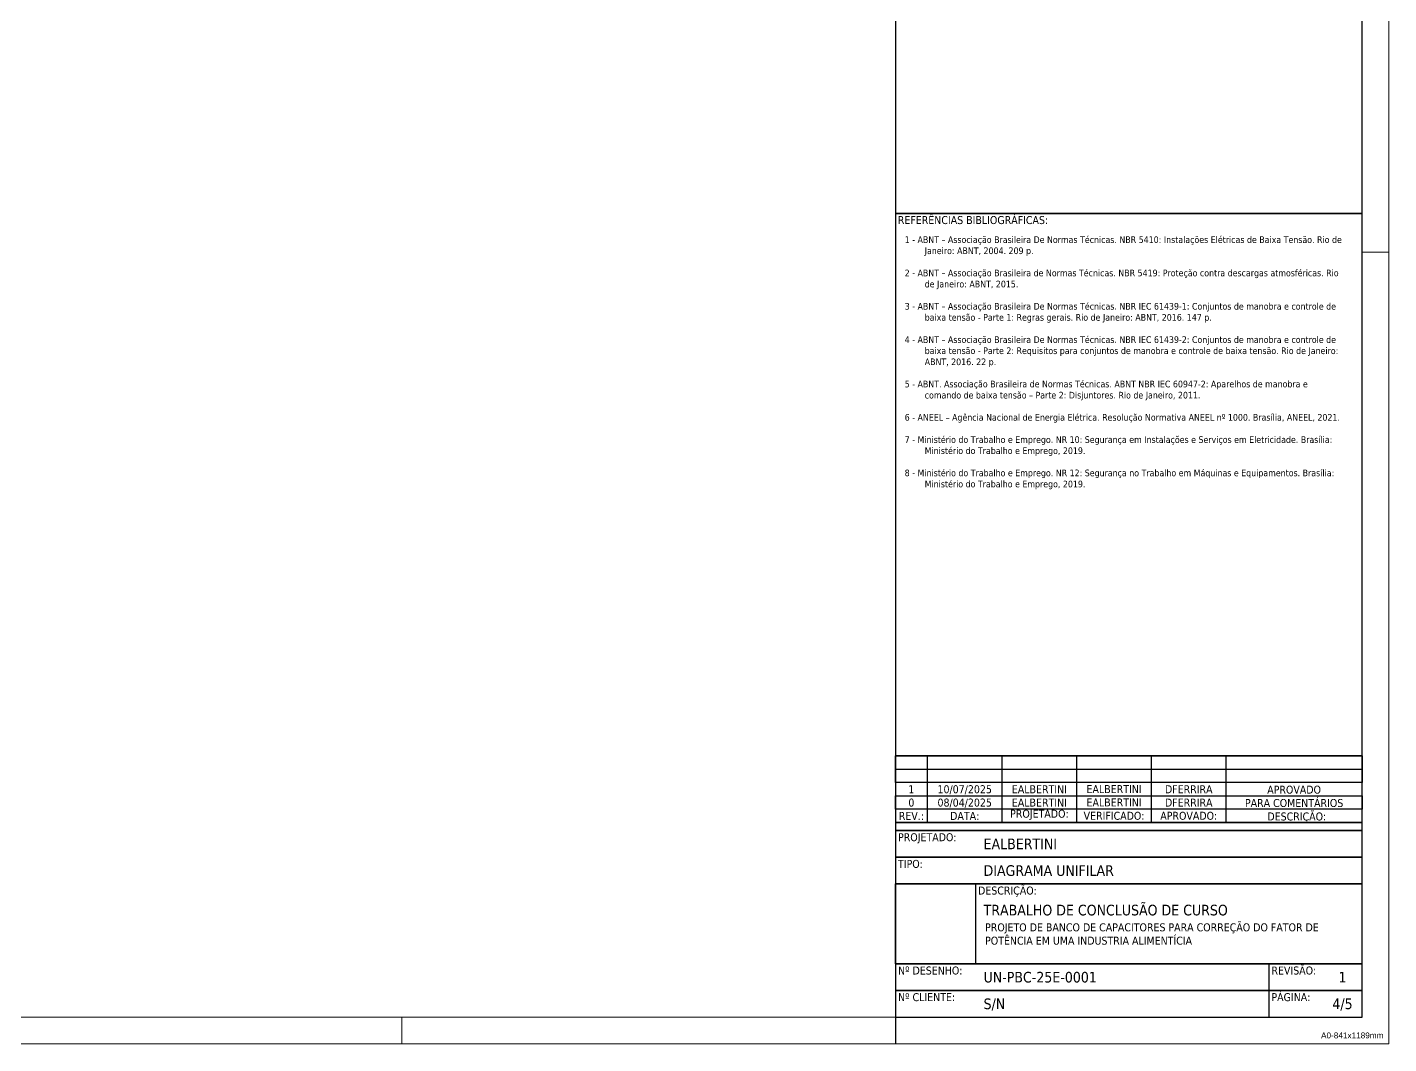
# Model space of a CAD drawing. Header units: inches. Extents: x 8060 to 14805, y -2003 to -1162.
# Drawn here: x 12905 to 13416, y -2003 to -1621 of the extents above; entities that cross this region are included whole.
import ezdxf
from ezdxf.enums import TextEntityAlignment as Align

# ---------------------------------------------------------------- set-up
doc = ezdxf.new("R2010")
doc.units = ezdxf.units.IN
doc.header["$MEASUREMENT"] = 0
for name, color, linetype in [('LEG. LINHA', 253, 'Continuous'), ('LEG. TEXTO', 1, 'Continuous'), ('MOLDURA', 5, 'Continuous'), ('TEXTO LEG.', 7, 'Continuous')]:
    doc.layers.add(name, color=color, linetype=linetype)
doc.styles.add('MtXpl_Tahoma', font='tahoma.ttf')
doc.styles.add('PDF ArialMT', font='arial.ttf')

# ---------------------------------------------------------------- blocks, each defined once
blk = doc.blocks.new('MOLDURA')
at = {"layer": 'MOLDURA', "lineweight": 15}
for p, q in [((3594.47, -2192.45), (3594.47, -1351.45)), ((3584.47, -1361.47), (3584.47, -2182.46)), ((3584.47, -2182.46), (2430.47, -2182.46)), ((3224.47, -2192.45), (3224.47, -2182.46)), ((2405.47, -2192.45), (3594.47, -2192.45))]:
    blk.add_line(p, q, dxfattribs=at)
at = {"layer": 'MOLDURA'}
for p, q in [((3409.47, -1361.47), (3409.47, -2182.46)), ((3409.47, -2182.46), (3409.47, -2192.45))]:
    blk.add_line(p, q, dxfattribs=at)
at = {"layer": 'MOLDURA', "lineweight": 15}
blk.add_lwpolyline([(3594.47, -1895.48), (3584.47, -1895.48)], close=True, dxfattribs=at)
at = {"layer": 'MOLDURA', "insert": (3592.47, -2190.45), "char_height": 2.2, "attachment_point": 9, "style": 'PDF ArialMT'}
blk.add_mtext('A0-841x1189mm', dxfattribs=at)
blk = doc.blocks.new('LEGENDA')
for p, q in [((3409.47, -2067.58), (3409.47, -2062.58)), ((3409.47, -2062.58), (3584.47, -2062.58)), ((3421.47, -2087.58), (3421.47, -2062.58)), ((3449.47, -2087.58), (3449.47, -2062.58)), ((3477.47, -2087.58), (3477.47, -2062.58)), ((3505.47, -2087.58), (3505.47, -2062.58)), ((3533.47, -2087.58), (3533.47, -2062.58)), ((3584.47, -2062.58), (3584.47, -2067.58)), ((3409.47, -2072.58), (3409.47, -2067.58)), ((3409.47, -2067.58), (3584.47, -2067.58)), ((3584.47, -2067.58), (3584.47, -2072.58)), ((3584.47, -2072.58), (3409.47, -2072.58)), ((3409.47, -2072.58), (3409.47, -2077.58)), ((3409.47, -2082.58), (3409.47, -2077.58)), ((3409.47, -2077.58), (3584.47, -2077.58)), ((3584.47, -2077.58), (3584.47, -2072.58)), ((3584.47, -2077.58), (3584.47, -2082.58)), ((3584.47, -2082.58), (3409.47, -2082.58)), ((3409.47, -2082.58), (3409.47, -2087.58)), ((3584.47, -2087.58), (3584.47, -2082.58)), ((3409.47, -2087.58), (3584.47, -2087.58))]:
    blk.add_line(p, q)
blk = doc.blocks.new('legenda-2')
at = {"layer": 'LEG. LINHA'}
blk.add_line((3549.47, -2162.46), (3549.47, -2172.46), dxfattribs=at)
blk.add_lwpolyline([(3409.47, -2172.46), (3584.47, -2172.46), (3584.47, -2162.46), (3409.47, -2162.46)], close=True, dxfattribs=at)

msp = doc.modelspace()

# ---------------------------------------------------------------- linework, layer by layer
at = {"layer": 'LEG. LINHA'}
for points in [[(13230.6, -1691.03), (13405.6, -1691.03), (13405.6, -1440.39), (13230.6, -1440.39)], [(13230.6, -1894.58), (13405.6, -1894.58), (13405.6, -1691.03), (13230.6, -1691.03)], [(13230.6, -1919.58), (13405.6, -1919.58), (13405.6, -1894.58), (13230.6, -1894.58)], [(13230.6, -1922.58), (13405.6, -1922.58), (13405.6, -1919.58), (13230.6, -1919.58)], [(13230.6, -1932.58), (13405.6, -1932.58), (13405.6, -1922.58), (13230.6, -1922.58)], [(13230.6, -1942.58), (13405.6, -1942.58), (13405.6, -1932.58), (13230.6, -1932.58)], [(13230.6, -1972.58), (13405.6, -1972.58), (13405.6, -1942.58), (13230.6, -1942.58)], [(13230.6, -1942.58), (13260.6, -1942.58), (13260.6, -1972.58), (13230.6, -1972.58)]]:
    msp.add_lwpolyline(points, close=True, dxfattribs=at)

# ---------------------------------------------------------------- block references
msp.add_blockref('MOLDURA', (9821.13, 189.88))
for name, p in [('LEGENDA', (9821.13, 168)), ('legenda-2', (9821.13, 189.88)), ('legenda-2', (9821.13, 179.88))]:
    msp.add_blockref(name, p, dxfattribs=at)

# ---------------------------------------------------------------- texts
at = {"layer": 'LEG. TEXTO', "char_height": 3, "style": 'PDF ArialMT'}
for s, insert, attachment_point in [('{\\fTahoma|b0|i0|c0|p34;REFERÊNCIAS BIBLIOGRÁFICAS:}', (13231.52, -1692.03), 1), ('{\\fTahoma|b0|i0|c0|p34;PROJETADO:}', (13284.6, -1918.58), 8), ('{\\fTahoma|b0|i0|c0|p34;VERIFICADO:}', (13312.6, -1918.58), 8), ('{\\fTahoma|b0|i0|c0|p34;PROJETADO:}', (13231.6, -1923.58), 1), ('{\\fTahoma|b0|i0|c0|p34;Nº DESENHO:}', (13231.6, -1973.58), 1), ('{\\fTahoma|b0|i0|c0|p34;REVISÃO:}', (13371.6, -1973.58), 1), ('{\\fTahoma|b0|i0|c0|p34;Nº CLIENTE:}', (13231.6, -1983.58), 1)]:
    msp.add_mtext(s, dxfattribs=dict(at, insert=insert, attachment_point=attachment_point))
for s, insert, width, attachment_point in [('{\\fTahoma|b0|i0|c0|p34;REV.:}', (13236.6, -1918.58), 7.8979, 8), ('{\\fTahoma|b0|i0|c0|p34;DATA:}', (13256.6, -1918.58), 9.8724, 8), ('{\\fTahoma|b0|i0|c0|p34;APROVADO:}', (13340.6, -1918.58), 18.6453, 8), ('{\\fTahoma|b0|i0|c0|p34;DESCRIÇÃO:}', (13381.12, -1919.58), 18.6453, 8), ('{\\fTahoma|b0|i0|c0|p34;TIPO:}', (13231.6, -1933.58), 12.6971, 1), ('{\\fTahoma|b0|i0|c0|p34;DESCRIÇÃO:}', (13261.6, -1943.58), 12.6971, 1), ('{\\fTahoma|b0|i0|c0|p34;PÁGINA:}', (13371.6, -1983.58), 13.8093, 1)]:
    msp.add_mtext(s, dxfattribs=dict(at, insert=insert, width=width, attachment_point=attachment_point))
at = {"layer": 'TEXTO LEG.', "style": 'MtXpl_Tahoma'}
for s, height, p in [('1', 3, (13236.6, -1907.08)), ('10/07/2025', 3, (13256.6, -1907.08)), ('EALBERTINI', 3, (13284.6, -1907.08)), ('EALBERTINI', 3, (13312.6, -1907.02)), ('DFERRIRA', 3, (13340.6, -1907.08)), ('APROVADO', 3, (13380.1, -1907.23)), ('0', 3, (13236.6, -1912.08)), ('08/04/2025', 3, (13256.6, -1912.08)), ('EALBERTINI', 3, (13284.6, -1912.08)), ('EALBERTINI', 3, (13312.6, -1912.02)), ('DFERRIRA', 3, (13340.6, -1912.08)), ('PARA COMENTÁRIOS', 3, (13380.1, -1912.23)), ('1', 4, (13398.25, -1977.58)), ('4/5', 4, (13398.25, -1987.58))]:
    msp.add_text(s, height=height, dxfattribs=at).set_placement(p, align=Align.MIDDLE_CENTER)
for s, p in [('EALBERTINI ', (13263.68, -1927.58)), ('DIAGRAMA UNIFILAR', (13263.68, -1937.58)), ('TRABALHO DE CONCLUSÃO DE CURSO', (13263.68, -1952.41)), ('UN-PBC-25E-0001', (13263.68, -1977.58)), ('S/N', (13263.68, -1987.58))]:
    msp.add_text(s, height=4, dxfattribs=at).set_placement(p, align=Align.MIDDLE_LEFT)
at = {"layer": 'TEXTO LEG.', "attachment_point": 1, "style": 'MtXpl_Tahoma'}
for s, insert, char_height, width in [('\\pxi-3,l4,t4;1 - ABNT – Associação Brasileira De Normas Técnicas. NBR 5410: Instalações Elétricas de Baixa Tensão. Rio de Janeiro: ABNT, 2004. 209 p.\\P\\P2 - ABNT – Associação Brasileira de Normas Técnicas. NBR 5419: Proteção contra descargas atmosféricas. Rio de Janeiro: ABNT, 2015.\\P\\P3 - ABNT – Associação Brasileira De Normas Técnicas. NBR IEC 61439-1: Conjuntos de manobra e controle de baixa tensão - Parte 1: Regras gerais. Rio de Janeiro: ABNT, 2016. 147 p.\\P\\P4 - ABNT – Associação Brasileira De Normas Técnicas. NBR IEC 61439-2: Conjuntos de manobra e controle de baixa tensão - Parte 2: Requisitos para conjuntos de manobra e controle de baixa tensão. Rio de Janeiro: ABNT, 2016. 22 p.\\P\\P5 - ABNT. Associação Brasileira de Normas Técnicas. ABNT NBR IEC 60947-2: Aparelhos de manobra e comando de baixa tensão – Parte 2: Disjuntores. Rio de Janeiro, 2011.\\P\\P6 - ANEEL – Agência Nacional de Energia Elétrica. Resolução Normativa ANEEL nº 1000. Brasília, ANEEL, 2021. \\P\\P7 - Ministério do Trabalho e Emprego. NR 10: Segurança em Instalações e Serviços em Eletricidade. Brasília: Ministério do Trabalho e Emprego, 2019.\\P\\P8 - Ministério do Trabalho e Emprego. NR 12: Segurança no Trabalho em Máquinas e Equipamentos. Brasília: Ministério do Trabalho e Emprego, 2019.\\P\\pi0,l0,tz; ', (13231.6, -1699.63), 2.5, 167.0932), ('PROJETO DE BANCO DE CAPACITORES PARA CORREÇÃO DO FATOR DE POTÊNCIA EM UMA INDUSTRIA ALIMENTÍCIA', (13264.23, -1957.38), 3, 139.506)]:
    msp.add_mtext(s, dxfattribs=dict(at, insert=insert, char_height=char_height, width=width))

doc.saveas('drawing.dxf')
